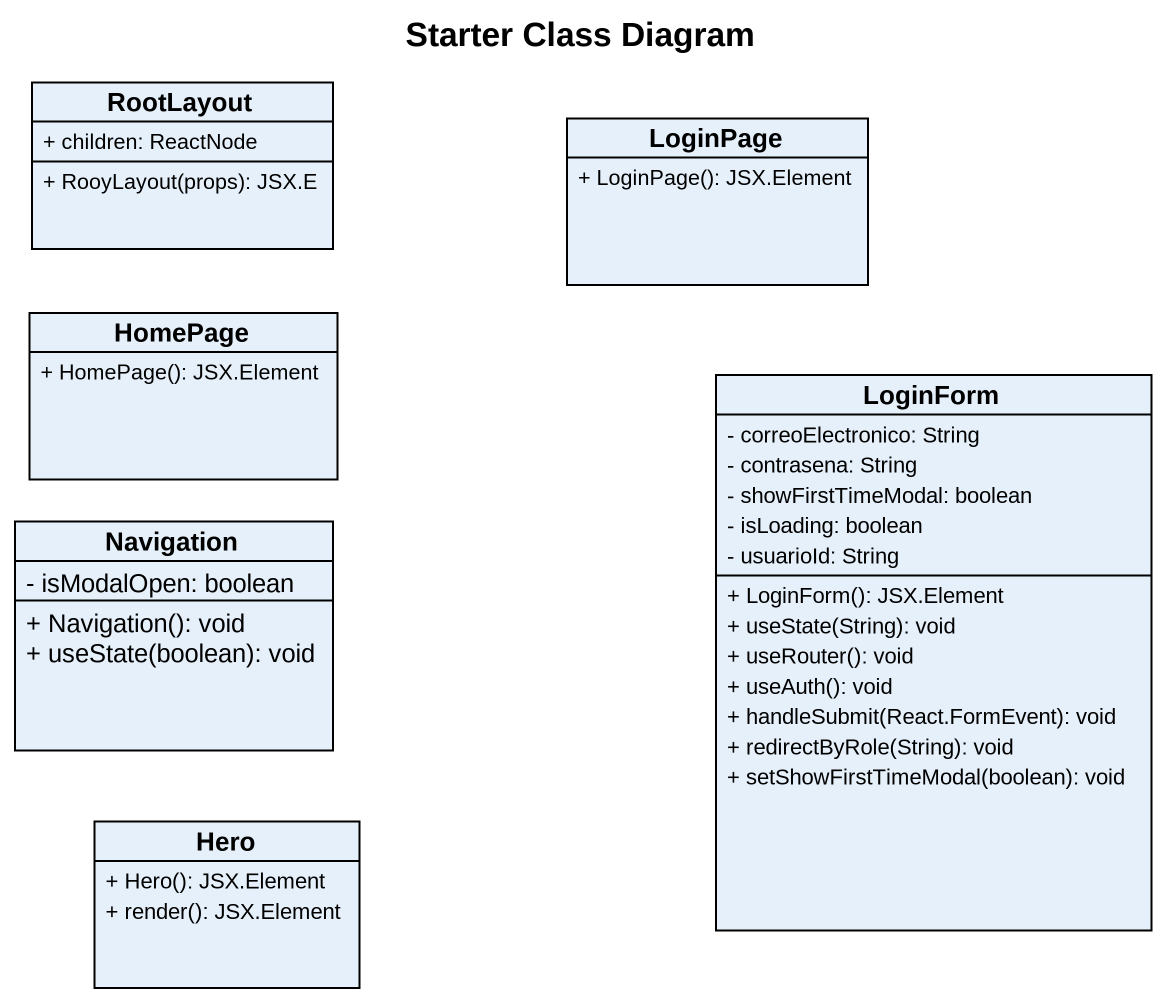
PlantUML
@startuml
title Starter Class Diagram
hide circle
hide empty members
skinparam classAttributeIconSize 0
class RootLayout {
  + children: ReactNode
  + RooyLayout(props): JSX.E
}
class LoginPage {
  + LoginPage(): JSX.Element
}
class HomePage {
  + HomePage(): JSX.Element
}
class LoginForm {
  - correoElectronico: String
  - contrasena: String
  - showFirstTimeModal: boolean
  - isLoading: boolean
  - usuarioId: String
  + LoginForm(): JSX.Element
  + useState(String): void
  + useRouter(): void
  + useAuth(): void
  + handleSubmit(React.FormEvent): void
  + redirectByRole(String): void
  + setShowFirstTimeModal(boolean): void
}
class Navigation {
  - isModalOpen: boolean
  + Navigation(): void
  + useState(boolean): void
}
class Hero {
  + Hero(): JSX.Element
  + render(): JSX.Element
}
@enduml
